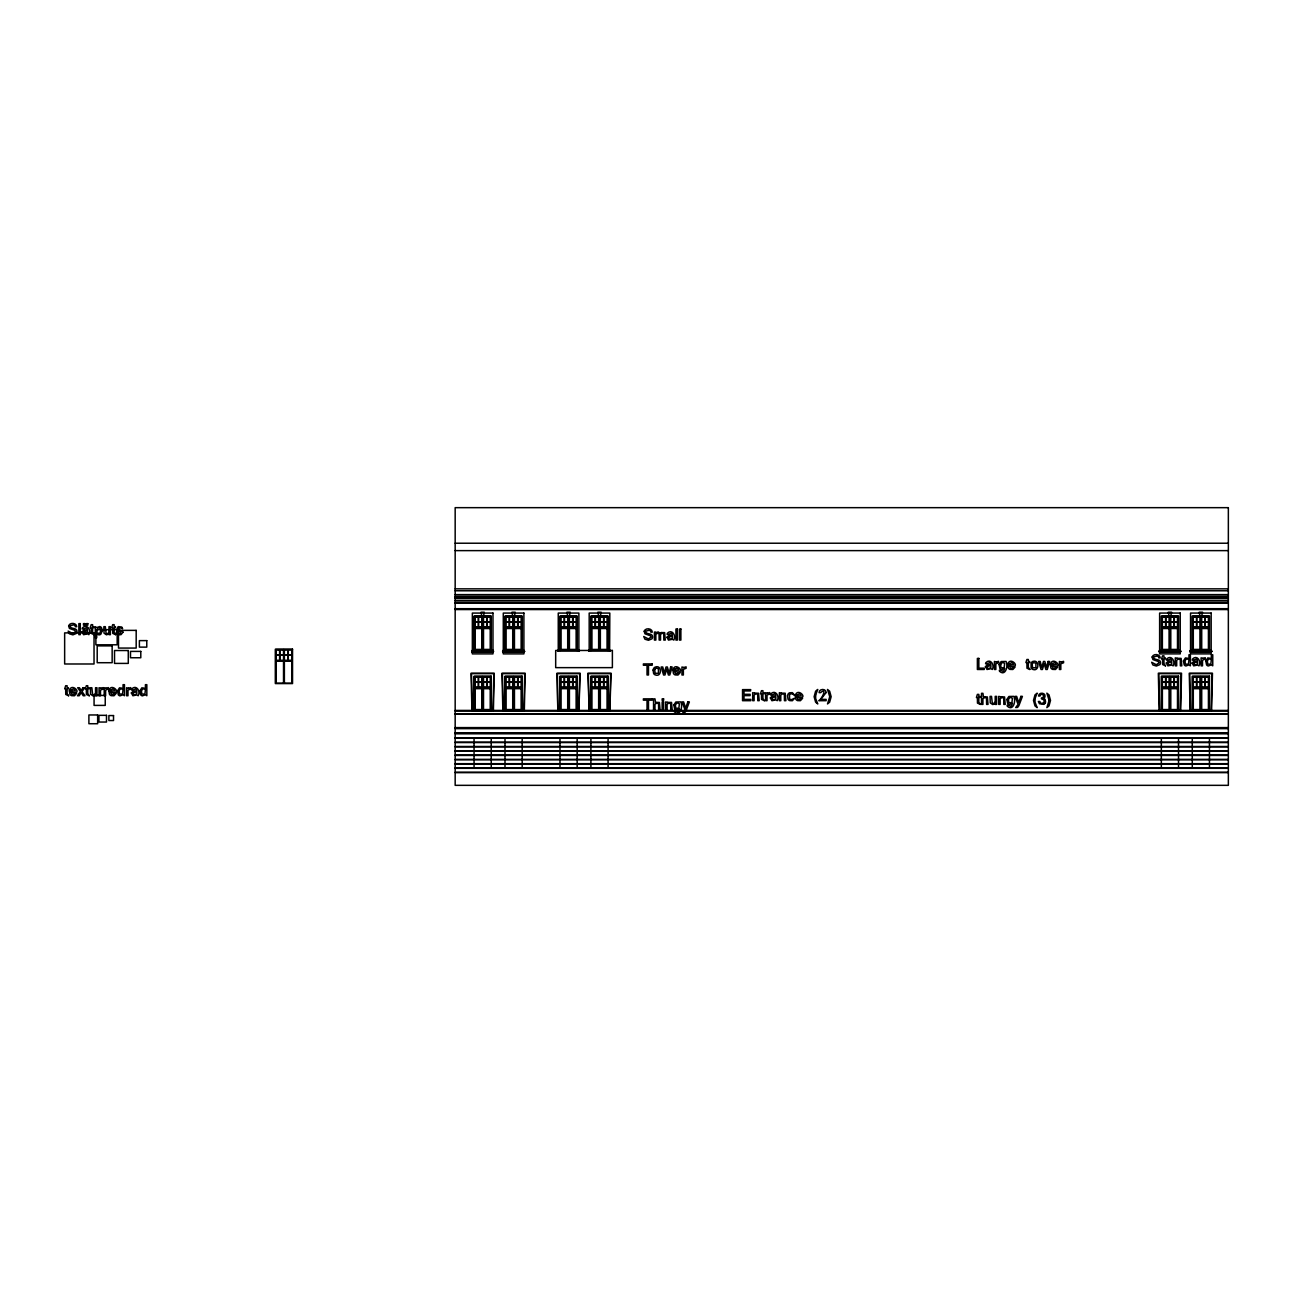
<?xml version="1.0" encoding="UTF-8"?>
<svg xmlns="http://www.w3.org/2000/svg" width="1293" height="1293" viewBox="0 0 1293 1293"><rect width="100%" height="100%" fill="white"/><g stroke="black" fill="none" stroke-linecap="round" stroke-linejoin="round"><path stroke-width="1.5" d="M483.517 616.082L484.293 612.219L481.028 612.219L481.804 616.082M514.452 616.082L515.212 612.219L511.963 612.219L512.723 616.082M569.421 616.082L570.197 612.219L566.932 612.219L567.708 616.082M600.356 616.082L601.132 612.219L597.867 612.219L598.643 616.082M1170.795 616.082L1171.555 612.219L1168.306 612.219L1169.066 616.082M1201.714 616.082L1202.49 612.219L1199.225 612.219L1200.001 616.082M492.795 650.46L493.635 651.349L471.686 651.349L472.527 650.46M502.605 651.349L524.57 651.349L502.605 651.349L503.446 650.46M1180.073 650.46L1180.913 651.349L1158.948 651.349L1159.789 650.46M1189.883 651.349L1211.832 651.349L1189.883 651.349L1190.724 650.46M557.59 650.751L558.431 650.46M588.525 650.751L589.366 650.46M1032.719 661.547C1039.588 658.8 1039.604 672.118 1032.735 669.386A3.313 3.313 0 0 1 1031.103 667.98L1031.087 662.97A3.297 3.297 0 0 1 1032.719 661.547M94.114 634.685L91.253 633.408L91.189 627.768L90.203 627.768L91.189 624.664L92.611 624.664L92.611 626.669L93.92 626.669L93.92 627.768L92.611 627.768L92.611 632.39L94.114 633.618M455.168 543.222L1228.35 543.222M455.168 550.624L1228.35 550.624M455.168 588.848L1228.35 588.848M455.168 590.772L1228.35 590.772M455.168 594.618L1228.35 594.618M455.168 596.332L1228.35 596.332M455.168 597.705L1228.35 597.705M455.168 598.384L1228.35 598.384M455.168 600.453L1228.35 600.453M455.168 600.792L1228.35 600.792M455.168 602.861L1228.35 602.861M455.168 603.201L1228.35 603.201M455.168 608.696L1228.35 608.696M455.168 609.553L1228.35 609.553M472.349 650.282L492.972 650.282M503.284 650.282L523.891 650.282M558.253 650.282L578.876 650.282M589.188 650.282L609.811 650.282M1159.627 650.282L1180.234 650.282M1190.546 650.282L1211.169 650.282M557.913 650.88L579.216 650.88M588.848 650.88L610.151 650.88M493.312 651.914L472.01 651.914L472.01 650.88M1211.509 651.914L1190.207 651.914L1190.207 650.88M472.171 652.076L493.134 652.076L493.312 650.88M503.106 652.076L524.069 652.076M455.168 710.423L1228.35 710.423M557.833 710.584L557.396 673.653L579.733 673.653L578.876 710.649M578.876 710.584L580.169 673.217L556.976 673.217L557.833 710.649M589.188 710.584L587.895 673.217L611.088 673.217L609.811 710.584M455.168 711.021L1228.35 711.021M455.168 713.768L1228.35 713.768M455.168 714.027L1228.35 714.027M455.168 727.603L1228.35 727.603M455.168 728.638L1228.35 728.638M455.168 732.759L1228.35 732.759M455.168 733.26L1228.35 733.26M455.168 733.778L1228.35 733.778M455.168 737.915L1228.35 737.915M455.168 738.255L1228.35 738.255M455.168 742.198L1228.35 742.198M455.168 742.554L1228.35 742.554M455.168 746.497L1228.35 746.497M455.168 746.837L1228.35 746.837M455.168 750.797L1228.35 750.797M455.168 751.136L1228.35 751.136M455.168 755.096L1228.35 755.096M455.168 755.435L1228.35 755.435M455.168 759.379L1228.35 759.379M455.168 759.734L1228.35 759.734M455.168 763.678L1228.35 763.678M455.168 764.018L1228.35 764.018M455.168 767.977L1228.35 767.977M455.168 768.317L1228.35 768.317M455.168 772.277L1228.35 772.277M455.168 772.616L1228.35 772.616M1210.991 650.46L1211.832 651.349M610.474 650.751L609.633 650.46L609.811 613.076L589.188 613.076L589.188 650.508M578.698 650.46L579.539 650.751M523.73 650.46L524.57 651.349M1211.606 710.423L1212.462 673.217L1189.269 673.217L1190.126 710.423M1211.509 650.88L1211.347 652.076L1190.384 651.914M1211.169 652.076L1211.169 653.886L1190.546 653.886L1190.546 652.076M1211.169 710.423L1212.026 673.653L1189.689 673.653L1190.546 710.423M1209.456 650.508L1209.456 616.082L1192.275 616.082L1192.275 650.508M1209.456 768.155L1209.456 738.077L1192.275 738.077L1192.275 768.155M1209.1 650.104L1209.1 627.865L1201.035 627.865L1201.035 650.104M1209.1 710.245L1209.1 687.989L1201.035 687.989L1201.035 710.245M1200.68 650.104L1200.68 627.865L1192.615 627.865L1192.615 650.104M1200.68 710.245L1200.68 687.989L1192.615 687.989L1192.615 710.245M1180.59 650.88L1180.59 651.914L1159.271 651.914L1159.271 650.88M1180.671 710.423L1181.527 673.217L1158.334 673.217L1159.191 710.423M1180.412 651.914L1159.449 651.914M1180.234 652.076L1180.234 653.886L1159.627 653.886L1159.627 652.076M1180.234 710.423L1181.107 673.653L1158.77 673.653L1159.627 710.423M1178.521 650.508L1178.521 616.082L1161.34 616.082L1161.34 650.508M1178.521 768.155L1178.521 738.077L1161.34 738.077L1161.34 768.155M1178.182 650.104L1178.182 627.865L1170.1 627.865L1170.1 650.104M1178.182 710.245L1178.182 687.989L1170.1 687.989L1170.1 710.245M1169.761 650.104L1169.761 627.865L1161.68 627.865L1161.68 650.104M1169.761 710.245L1169.761 687.989L1161.68 687.989L1161.68 710.245M609.811 710.649L610.668 673.653L588.331 673.653L589.188 710.649M608.082 650.508L608.082 616.082L590.901 616.082L590.901 650.508M608.082 768.155L608.082 738.077L590.901 738.077L590.901 768.155M607.742 650.104L607.742 627.865L599.661 627.865L599.661 650.104M607.742 710.245L607.742 687.989L599.661 687.989L599.661 710.245M599.322 650.104L599.322 627.865L591.257 627.865L591.257 650.104M599.322 710.245L599.322 687.989L591.257 687.989L591.257 710.245M578.876 650.508L578.876 613.076L558.253 613.076L558.253 650.508M577.163 650.508L577.163 616.082L559.982 616.082L559.982 650.508M577.163 768.155L577.163 738.077L559.982 738.077L559.982 768.155M576.823 650.104L576.823 627.865L568.742 627.865L568.742 650.104M576.823 710.245L576.823 687.989L568.742 687.989L568.742 710.245M568.403 650.104L568.403 627.865L560.322 627.865L560.322 650.104M568.403 710.245L568.403 687.989L560.322 687.989L560.322 710.245M524.247 650.88L524.247 651.914L502.929 651.914L502.929 650.88M524.328 710.423L525.184 673.217L501.991 673.217L502.848 710.423M524.069 651.914L523.891 653.886L503.284 653.886L503.106 651.914M523.891 710.423L524.748 673.653L502.411 673.653L503.284 710.423M522.178 650.508L522.178 616.082L504.997 616.082L504.997 650.508M522.178 768.155L522.178 738.077L504.997 738.077L504.997 768.155M521.839 650.104L521.839 627.865L513.757 627.865L513.757 650.104M521.839 710.245L521.839 687.989L513.757 687.989L513.757 710.245M513.418 650.104L513.418 627.865L505.337 627.865L505.337 650.104M513.418 710.245L513.418 687.989L505.337 687.989L505.337 710.245M493.393 710.423L494.249 673.217L471.056 673.217L471.929 710.423M492.972 652.076L492.972 653.886L472.349 653.886L472.171 651.914M492.972 710.423L493.829 673.653L471.492 673.653L472.349 710.423M491.243 650.508L491.243 616.082L474.062 616.082L474.062 650.508M491.243 768.155L491.243 738.077L474.062 738.077L474.062 768.155M490.904 650.104L490.904 627.865L482.839 627.865L482.839 650.104M490.904 710.245L490.904 687.989L482.839 687.989L482.839 710.245M482.483 650.104L482.483 627.865L474.418 627.865L474.418 650.104M482.483 710.245L482.483 687.989L474.418 687.989L474.418 710.245M291.927 682.979L291.927 661.24L284.379 661.24L284.379 682.979M283.523 682.979L283.523 661.24L275.959 661.24L275.959 682.979M1044.582 703.634A3.119 3.119 0 0 0 1045.568 701.873L1045.083 699.351L1043.532 698.317A2.424 2.424 0 0 0 1044.986 696.701C1046.021 692.498 1038.683 691.852 1038.521 696.022L1039.992 696.022C1040.218 692.676 1045.471 694.858 1043.095 697.412C1040.267 697.784 1041.188 699.319 1043.548 699.561C1046.312 702.455 1040.202 705.461 1039.847 701.485L1038.376 701.485L1039.443 703.731L1043.419 704.346A3.523 3.523 0 0 0 1045.051 703.117M117.518 690.866L118.293 694.794A2.893 2.893 0 0 0 120.007 695.86L123.045 694.794L124.467 695.747L124.467 684.676L123.045 684.676L123.045 688.345L119.506 687.828L117.518 690.866M139.886 690.866L140.662 694.794A2.893 2.893 0 0 0 142.375 695.86L145.414 694.794L146.836 695.747L146.836 684.676L145.414 684.676L145.414 688.345L141.858 687.828L139.886 690.866M673.831 705.041L674.623 708.968A2.893 2.893 0 0 0 676.336 710.035L679.375 708.968L678.162 711.942L675.512 710.73L674.041 710.73L674.267 711.748C680.28 717.179 683.108 706.22 680.797 701.905L675.819 702.002L673.831 705.041M999.117 664.602L999.909 668.529A2.893 2.893 0 0 0 1001.606 669.596L1004.661 668.529L1003.449 671.503L1000.798 670.291L999.327 670.291L999.554 671.309C1005.566 676.74 1008.378 665.782 1006.067 661.466L1001.105 661.563L999.117 664.602M1006.875 699.513L1007.667 703.457A2.893 2.893 0 0 0 1009.364 704.523L1012.419 703.457L1011.207 706.414L1008.556 705.218L1007.085 705.218L1007.312 706.237C1013.324 711.651 1016.136 700.693 1013.841 696.377L1008.863 696.474L1006.875 699.513M1183.418 660.965L1184.21 664.893A2.893 2.893 0 0 0 1185.923 665.96L1188.962 664.893L1190.384 665.847L1190.384 654.775L1188.962 654.775L1188.962 658.444L1185.406 657.927L1183.418 660.965M1205.787 660.965L1206.579 664.893A2.893 2.893 0 0 0 1208.276 665.96L1211.331 664.893L1212.753 665.847L1212.753 654.775L1211.331 654.775L1211.331 658.444L1207.775 657.927L1205.787 660.965M102.309 630.596L100.838 634.2A3.039 3.039 0 0 1 98.915 634.863L96.716 634.055L96.716 637.756L95.294 637.756L95.294 626.669L96.716 627.606L99.755 626.539A2.909 2.909 0 0 1 101.452 627.606L102.309 630.596M653.094 670.049L653.628 673.508A3.313 3.313 0 0 0 655.276 674.914C662.129 677.629 662.129 664.327 655.26 667.075A3.297 3.297 0 0 0 653.628 668.497L653.094 670.049M787.518 695.747L788.051 699.19A3.313 3.313 0 0 0 789.684 700.612L792.399 700.725L794.435 698.301L791.219 699.755L789.554 698.996L789.554 694.373L791.882 693.694L794.435 695.084L792.415 692.644L789.667 692.773A3.297 3.297 0 0 0 788.035 694.179L787.518 695.747M69.337 690.801L69.903 694.228A3.394 3.394 0 0 0 71.6 695.65L74.461 695.763L76.659 693.355L72.279 694.648L70.776 692.078C84.514 695.747 71.535 681.233 69.337 690.801M108.903 690.801L109.469 694.228A3.394 3.394 0 0 0 111.166 695.65L114.026 695.763L116.225 693.355L111.844 694.648L110.325 692.078C124.08 695.747 111.101 681.233 108.903 690.801M672.893 670.065L673.443 673.491A3.394 3.394 0 0 0 675.14 674.914L678.017 675.027L680.215 672.602L675.819 673.895L674.316 671.326C688.054 674.994 675.075 660.481 672.893 670.065M795.26 695.747L795.825 699.19A3.394 3.394 0 0 0 797.506 700.612L800.383 700.709L802.581 698.301L798.185 699.594L796.682 697.024C810.436 700.693 797.458 686.179 795.26 695.747M1007.732 664.537L1008.281 667.964A3.394 3.394 0 0 0 1009.978 669.386L1012.855 669.499L1015.053 667.091L1010.657 668.384L1009.154 665.814C1022.892 669.483 1009.914 654.969 1007.732 664.537M1050.352 664.537L1050.902 667.964A3.394 3.394 0 0 0 1052.599 669.386L1055.476 669.499L1057.674 667.091L1053.278 668.384L1051.775 665.814C1065.513 669.483 1052.534 654.969 1050.352 664.537M815.657 694.874L815.657 698.511L817.774 703.942L815.624 702.18L814.121 696.701L815.624 691.205L817.774 689.444L815.657 694.874M829.75 696.701L827.504 703.942L829.653 702.18L831.157 696.701L829.653 691.205L827.504 689.444L829.75 696.701M1035.03 698.576L1035.03 702.212L1037.131 707.643L1034.998 705.881L1033.479 700.402L1034.998 694.907L1037.131 693.145L1035.03 698.576M1049.124 700.402L1046.861 707.643L1049.011 705.881L1050.514 700.402L1049.011 694.907L1046.861 693.145L1049.124 700.402M100.822 630.596L99.658 633.554L96.716 632.778L97.751 627.929L99.706 627.784L100.822 630.596M119.053 690.414L119.441 694.05L122.544 694.034L123.045 689.622L120.928 688.652L119.053 690.414M141.422 690.414L141.81 694.05L144.913 694.034L145.414 689.622L143.297 688.652L141.422 690.414M675.382 704.588L675.77 708.225L678.873 708.208L679.375 703.796L677.257 702.826L675.382 704.588M1000.669 664.149L1001.041 667.786L1004.144 667.77L1004.661 663.357L1002.528 662.388L1000.669 664.149M1008.427 699.077L1008.799 702.697L1011.902 702.697L1012.419 698.285L1010.286 697.315L1008.427 699.077M1184.97 660.529L1185.358 664.149L1188.461 664.149L1188.962 659.721L1186.845 658.751L1184.97 660.529M1207.339 660.529L1207.727 664.149L1210.83 664.149L1211.331 659.721L1209.214 658.751L1207.339 660.529M68.626 625.844L69.402 628.398L74.8 630.337L75.576 631.663L72.828 633.554L68.173 631.113L69.386 633.812L72.893 634.863L76.335 633.457A2.974 2.974 0 0 0 77.014 631.534C77.305 627.073 69.628 629.643 70.161 625.731L73.685 624.858A2.036 2.036 0 0 1 75.317 626.733L76.74 626.733C76.626 622.709 69.725 622.208 68.626 625.844M644.189 631.243L644.965 633.812L650.363 635.752L651.139 637.077L648.391 638.952L643.736 636.512L644.948 639.227L648.456 640.277L651.898 638.855A2.974 2.974 0 0 0 652.577 636.948C652.868 632.487 645.191 635.057 645.724 631.129L649.248 630.273A2.036 2.036 0 0 1 650.88 632.148L652.302 632.148C652.189 628.107 645.288 627.606 644.189 631.243M1152.128 657.006L1152.903 659.575L1158.302 661.499L1159.078 662.84L1156.314 664.715L1151.675 662.275L1152.887 664.99L1156.395 666.04L1159.837 664.618A2.974 2.974 0 0 0 1160.516 662.711C1160.807 658.234 1153.13 660.82 1153.663 656.892L1157.187 656.036A2.036 2.036 0 0 1 1158.819 657.911L1160.225 657.911C1160.128 653.87 1153.227 653.369 1152.128 657.006M82.009 631.889L83.576 634.701L87.471 633.861L88.894 634.669C91.48 629.998 86.873 623.258 82.413 627.865L82.138 628.948L83.576 628.948L86.647 627.735L87.471 629.739L83.819 630.144L82.009 631.889M131.336 692.967L132.92 695.763L136.816 694.923L138.222 695.747C140.824 691.06 136.218 684.32 131.757 688.927L131.482 690.026L132.92 690.026L135.991 688.797L136.816 690.818L133.163 691.205L131.336 692.967M666.946 637.304L668.513 640.1L672.408 639.275L673.831 640.083C676.417 635.396 671.827 628.673 667.366 633.263L667.091 634.362L668.513 634.362L671.584 633.134L672.408 635.154L668.756 635.542L666.946 637.304M770.369 697.913L771.937 700.725L775.832 699.885L777.255 700.693C779.841 696.022 775.25 689.282 770.79 693.888L770.515 694.971L771.937 694.971L775.008 693.743L775.832 695.763L772.18 696.151L770.369 697.913M985.428 666.703L987.012 669.499L990.891 668.659L992.313 669.483C994.899 664.796 990.309 658.056 985.848 662.663L985.573 663.762L987.012 663.762L990.066 662.533L990.891 664.554L987.238 664.941L985.428 666.703M1166.286 663.067L1167.854 665.863L1171.749 665.038L1173.171 665.847C1175.757 661.159 1171.167 654.42 1166.69 659.026L1166.415 660.125L1167.854 660.125L1170.925 658.897L1171.749 660.917L1168.096 661.305L1166.286 663.067M1192.098 663.067L1193.681 665.863L1197.577 665.038L1198.983 665.847C1201.585 661.159 1196.979 654.42 1192.518 659.026L1192.243 660.125L1193.681 660.125L1196.752 658.897L1197.577 660.917L1193.924 661.305L1192.098 663.067M654.678 669.645L655.147 673.297L658.444 673.297L658.444 668.675L655.874 668.109L654.678 669.645M1032.137 664.133L1032.606 667.77L1035.903 667.77L1035.903 663.164L1033.333 662.582L1032.137 664.133M826.114 692.547L820.796 699.384L826.146 699.384L826.146 700.693L818.808 700.693C822.316 698.624 827.391 686.825 820.554 692.644L819.067 692.644C819.067 688.523 826.195 688.345 826.114 692.547M122.883 632.325L121.009 634.669L118.229 634.701A2.489 2.489 0 0 1 116.225 632.293L117.663 632.293C122.092 636.124 121.914 629.917 116.58 629.707L118.18 626.636L121.801 627.024L122.625 628.705C117.663 626.168 116.693 629.966 122.722 631.356L122.883 632.325M670.631 666.994L669.16 673.087L667.35 666.994L666.04 666.994L664.246 673.087L662.759 666.994L661.176 666.994L663.584 674.994L664.958 674.994L666.687 669.095L668.416 674.994L669.79 674.994L672.182 666.994L670.631 666.994M1048.09 661.466L1046.619 667.576L1044.809 661.466L1043.499 661.466L1041.705 667.576L1040.235 661.466L1038.635 661.466L1041.043 669.483L1042.433 669.483L1044.146 663.584L1045.875 669.483L1047.249 669.483L1049.641 661.466L1048.09 661.466M83.576 631.744L83.835 633.425L85.758 633.667L87.471 632.568L87.471 630.79L83.576 631.744M132.904 692.806L133.179 694.486L135.102 694.729L136.816 693.63L136.816 691.852L132.904 692.806M668.513 637.142L668.788 638.823L670.711 639.065L672.408 637.982L672.408 636.204L668.513 637.142M771.937 697.751L772.196 699.432L774.135 699.691L775.832 698.592L775.832 696.814L771.937 697.751M986.995 666.541L987.27 668.222L989.193 668.465L990.891 667.366L990.891 665.588L986.995 666.541M1167.854 662.905L1168.112 664.586L1170.036 664.828L1171.749 663.745L1171.749 661.968L1167.854 662.905M1193.665 662.905L1193.94 664.586L1195.863 664.828L1197.577 663.745L1197.577 661.968L1193.665 662.905M71.067 689.945L70.792 690.947L75.301 690.947L73.846 688.797L71.067 689.945M110.632 689.945L110.358 690.947L114.867 690.947L113.412 688.797L110.632 689.945M674.607 669.192L674.332 670.21L678.841 670.21L677.387 668.061L674.607 669.192M796.989 694.891L796.698 695.909L801.207 695.909L799.769 693.743L796.989 694.891M1009.461 663.681L1009.17 664.683L1013.68 664.683L1012.225 662.533L1009.461 663.681M1052.066 663.681L1051.791 664.683L1056.3 664.683L1054.846 662.533L1052.066 663.681M687.844 701.905L685.71 708.16L683.593 701.905L682.058 701.905L685.08 709.922L682.656 713.057L684.563 712.928L685.84 711.231L689.379 701.905L687.844 701.905M1020.888 696.377L1018.755 702.649L1016.637 696.377L1015.086 696.377L1018.108 704.394L1015.7 707.546L1017.607 707.416L1018.868 705.719L1022.424 696.377L1020.888 696.377M82.962 687.731L81.217 690.527L79.455 687.731L77.693 687.731L80.408 691.577L77.467 695.747L79.229 695.747L81.217 692.612L83.205 695.747L84.982 695.747L82.025 691.577L84.74 687.731L82.962 687.731M100.951 688.264L99.06 687.731L99.06 695.747L100.482 695.747L100.482 690.074L103.214 689.024L103.214 687.601L100.951 688.264M106.091 688.264L104.216 687.731L104.216 695.747L105.622 695.747L105.622 690.074L108.37 689.024L108.37 687.601L106.091 688.264M128.46 688.264L126.569 687.731L126.569 695.747L127.991 695.747L127.991 690.074L130.738 689.024L130.738 687.601L128.46 688.264M683.835 667.527L681.944 666.994L681.944 674.994L683.367 674.994L683.367 669.321L686.098 668.287L686.098 666.849L683.835 667.527M767.492 693.21L765.601 692.676L765.601 700.693L767.024 700.693L767.024 695.02L769.755 693.985L769.755 692.547L767.492 693.21M996.305 662L994.414 661.466L994.414 669.483L995.836 669.483L995.836 663.81L998.584 662.776L998.584 661.337L996.305 662M1061.294 662L1059.403 661.466L1059.403 669.483L1060.826 669.483L1060.826 663.81L1063.573 662.776L1063.573 661.337L1061.294 662M1202.991 658.363L1201.1 657.83L1201.1 665.847L1202.506 665.847L1202.506 660.173L1205.254 659.139L1205.254 657.701L1202.991 658.363M108.984 632.39L107.933 633.36A2.247 2.247 0 0 1 106.123 633.57L105.315 626.669L103.86 626.669L104.038 633.198L106.576 634.863L108.984 633.667L108.984 634.669L110.406 634.669L110.406 626.669L108.984 626.669L108.984 632.39M95.537 693.468L94.486 694.422A2.247 2.247 0 0 1 92.66 694.648L91.851 687.731L90.413 687.731L90.575 694.276L93.128 695.941L95.537 694.729L95.537 695.747L96.959 695.747L96.959 687.731L95.537 687.731L95.537 693.468M995.206 702.115L994.155 703.085A2.247 2.247 0 0 1 992.329 703.295L991.521 696.377L990.066 696.377L990.244 702.923L992.798 704.588L995.206 703.376L995.206 704.394L996.612 704.394L996.612 696.377L995.206 696.377L995.206 702.115M661.079 632.568L660.335 633.328L658.105 631.873L655.842 633.085L655.842 632.067L654.42 632.067L654.42 640.083L655.842 640.083L655.842 634.33L657.878 633.053L659.058 634.055L659.139 640.083L660.529 640.083L660.529 634.33L662.582 633.053L663.762 634.055L663.826 640.083L665.265 640.083L664.65 632.616L661.079 632.568M655.519 702.39L654.969 698.85L653.547 698.85L653.547 709.922L654.969 709.922L654.969 704.168L657.167 702.891L658.557 703.893L658.638 709.922L660.076 709.922L659.398 702.438L655.519 702.39M667.657 702.39L665.685 701.905L665.685 709.922L667.107 709.922L667.107 704.168L669.289 702.891L670.695 703.893L670.776 709.922L672.215 709.922L671.536 702.438L667.657 702.39M754.659 693.161L752.688 692.676L752.688 700.693L754.11 700.693L754.11 694.955L756.292 693.678L757.698 694.664L757.779 700.693L759.217 700.693L758.538 693.226L754.659 693.161M781.328 693.161L779.356 692.676L779.356 700.693L780.778 700.693L780.778 694.955L782.96 693.678L784.366 694.664L784.447 700.693L785.885 700.693L785.207 693.226L781.328 693.161M983.472 696.862L982.922 693.323L981.516 693.323L981.516 704.394L982.922 704.394L982.922 698.656L985.121 697.38L986.511 698.365L986.607 704.394L988.03 704.394L987.351 696.927L983.472 696.862M1000.685 696.862L998.729 696.377L998.729 704.394L1000.135 704.394L1000.135 698.656L1002.334 697.38L1003.74 698.365L1003.821 704.394L1005.243 704.394L1004.564 696.927L1000.685 696.862M1177.244 658.315L1175.272 657.83L1175.272 665.847L1176.695 665.847L1176.695 660.093L1178.877 658.816L1180.283 659.818L1180.364 665.847L1181.802 665.847L1181.123 658.379L1177.244 658.315M115.627 634.685L112.766 633.408L112.701 627.768L111.715 627.768L112.701 624.664L114.14 624.664L114.14 626.669L115.449 626.669L115.449 627.768L114.14 627.768L114.14 632.39L115.627 634.685M68.61 695.747L65.749 694.47L65.684 688.846L64.698 688.846L65.684 685.726L67.107 685.726L67.107 687.731L68.416 687.731L68.416 688.846L67.107 688.846L67.107 693.468L68.61 695.747M89.265 695.747L86.405 694.47L86.34 688.846L85.354 688.846L86.34 685.726L87.762 685.726L87.762 687.731L89.072 687.731L89.072 688.846L87.762 688.846L87.762 693.468L89.265 695.747M764.405 700.709L761.545 699.416L761.496 693.791L760.494 693.791L761.496 690.688L762.918 690.688L762.918 692.676L764.228 692.676L764.228 693.791L762.918 693.791L762.918 698.414L764.405 700.709M1029.826 669.483L1026.965 668.206L1026.901 662.582L1025.915 662.582L1026.901 659.478L1028.323 659.478L1028.323 661.466L1029.632 661.466L1029.632 662.582L1028.323 662.582L1028.323 667.204L1029.826 669.483M1165.478 665.847L1162.617 664.57L1162.552 658.945L1161.567 658.945L1162.552 655.842L1163.975 655.842L1163.975 657.83L1165.284 657.83L1165.284 658.945L1163.975 658.945L1163.975 663.568L1165.478 665.847M980.32 704.41L977.46 703.117L977.395 697.493L976.409 697.493L977.395 694.389L978.817 694.389L978.817 696.377L980.126 696.377L980.126 697.493L978.817 697.493L978.817 702.115L980.32 704.41M1228.35 507.664L455.168 507.664L455.168 785.336L1228.35 785.336L1228.35 507.664M492.972 613.076L472.349 613.076L472.349 650.508L492.972 650.508L492.972 613.076M523.891 613.076L503.284 613.076L503.284 650.508L523.891 650.508L523.891 613.076M1180.234 613.076L1159.627 613.076L1159.627 650.508L1180.234 650.508L1180.234 613.076M1211.169 613.076L1190.546 613.076L1190.546 650.508L1211.169 650.508L1211.169 613.076M482.483 616.438L474.418 616.438L474.418 627.509L482.483 627.509L482.483 616.438M490.904 616.438L482.839 616.438L482.839 627.509L490.904 627.509L490.904 616.438M513.418 616.438L505.337 616.438L505.337 627.509L513.418 627.509L513.418 616.438M521.839 616.438L513.757 616.438L513.757 627.509L521.839 627.509L521.839 616.438M568.403 616.438L560.322 616.438L560.322 627.509L568.403 627.509L568.403 616.438M576.823 616.438L568.742 616.438L568.742 627.509L576.823 627.509L576.823 616.438M599.322 616.438L591.257 616.438L591.257 627.509L599.322 627.509L599.322 616.438M607.742 616.438L599.661 616.438L599.661 627.509L607.742 627.509L607.742 616.438M1169.761 616.438L1161.68 616.438L1161.68 627.509L1169.761 627.509L1169.761 616.438M1178.182 616.438L1170.1 616.438L1170.1 627.509L1178.182 627.509L1178.182 616.438M1200.68 616.438L1192.615 616.438L1192.615 627.509L1200.68 627.509L1200.68 616.438M1209.1 616.438L1201.035 616.438L1201.035 627.509L1209.1 627.509L1209.1 616.438M478.281 617.117L475.097 617.117L475.097 621.804L478.281 621.804L478.281 617.117M481.804 617.117L478.62 617.117L478.62 621.804L481.804 621.804L481.804 617.117M486.701 617.117L483.517 617.117L483.517 621.804L486.701 621.804L486.701 617.117M490.225 617.117L487.041 617.117L487.041 621.804L490.225 621.804L490.225 617.117M509.2 617.117L506.032 617.117L506.032 621.804L509.2 621.804L509.2 617.117M512.723 617.117L509.555 617.117L509.555 621.804L512.723 621.804L512.723 617.117M517.62 617.117L514.452 617.117L514.452 621.804L517.62 621.804L517.62 617.117M521.144 617.117L517.976 617.117L517.976 621.804L521.144 621.804L521.144 617.117M564.184 617.117L561.017 617.117L561.017 621.804L564.184 621.804L564.184 617.117M567.708 617.117L564.524 617.117L564.524 621.804L567.708 621.804L567.708 617.117M572.605 617.117L569.421 617.117L569.421 621.804L572.605 621.804L572.605 617.117M576.128 617.117L572.944 617.117L572.944 621.804L576.128 621.804L576.128 617.117M595.119 617.117L591.935 617.117L591.935 621.804L595.119 621.804L595.119 617.117M598.643 617.117L595.459 617.117L595.459 621.804L598.643 621.804L598.643 617.117M603.54 617.117L600.356 617.117L600.356 621.804L603.54 621.804L603.54 617.117M607.063 617.117L603.879 617.117L603.879 621.804L607.063 621.804L607.063 617.117M1165.543 617.117L1162.375 617.117L1162.375 621.804L1165.543 621.804L1165.543 617.117M1169.066 617.117L1165.898 617.117L1165.898 621.804L1169.066 621.804L1169.066 617.117M1173.963 617.117L1170.795 617.117L1170.795 621.804L1173.963 621.804L1173.963 617.117M1177.487 617.117L1174.319 617.117L1174.319 621.804L1177.487 621.804L1177.487 617.117M1196.478 617.117L1193.294 617.117L1193.294 621.804L1196.478 621.804L1196.478 617.117M1200.001 617.117L1196.817 617.117L1196.817 621.804L1200.001 621.804L1200.001 617.117M1204.898 617.117L1201.714 617.117L1201.714 621.804L1204.898 621.804L1204.898 617.117M1208.422 617.117L1205.238 617.117L1205.238 621.804L1208.422 621.804L1208.422 617.117M478.281 622.143L475.097 622.143L475.097 626.83L478.281 626.83L478.281 622.143M481.804 622.143L478.62 622.143L478.62 626.83L481.804 626.83L481.804 622.143M486.701 622.143L483.517 622.143L483.517 626.83L486.701 626.83L486.701 622.143M490.225 622.143L487.041 622.143L487.041 626.83L490.225 626.83L490.225 622.143M509.2 622.143L506.032 622.143L506.032 626.83L509.2 626.83L509.2 622.143M512.723 622.143L509.555 622.143L509.555 626.83L512.723 626.83L512.723 622.143M517.62 622.143L514.452 622.143L514.452 626.83L517.62 626.83L517.62 622.143M521.144 622.143L517.976 622.143L517.976 626.83L521.144 626.83L521.144 622.143M564.184 622.143L561.017 622.143L561.017 626.83L564.184 626.83L564.184 622.143M567.708 622.143L564.524 622.143L564.524 626.83L567.708 626.83L567.708 622.143M572.605 622.143L569.421 622.143L569.421 626.83L572.605 626.83L572.605 622.143M576.128 622.143L572.944 622.143L572.944 626.83L576.128 626.83L576.128 622.143M595.119 622.143L591.935 622.143L591.935 626.83L595.119 626.83L595.119 622.143M598.643 622.143L595.459 622.143L595.459 626.83L598.643 626.83L598.643 622.143M603.54 622.143L600.356 622.143L600.356 626.83L603.54 626.83L603.54 622.143M607.063 622.143L603.879 622.143L603.879 626.83L607.063 626.83L607.063 622.143M1165.543 622.143L1162.375 622.143L1162.375 626.83L1165.543 626.83L1165.543 622.143M1169.066 622.143L1165.898 622.143L1165.898 626.83L1169.066 626.83L1169.066 622.143M1173.963 622.143L1170.795 622.143L1170.795 626.83L1173.963 626.83L1173.963 622.143M1177.487 622.143L1174.319 622.143L1174.319 626.83L1177.487 626.83L1177.487 622.143M1196.478 622.143L1193.294 622.143L1193.294 626.83L1196.478 626.83L1196.478 622.143M1200.001 622.143L1196.817 622.143L1196.817 626.83L1200.001 626.83L1200.001 622.143M1204.898 622.143L1201.714 622.143L1201.714 626.83L1204.898 626.83L1204.898 622.143M1208.422 622.143L1205.238 622.143L1205.238 626.83L1208.422 626.83L1208.422 622.143M80.279 623.598L78.857 623.598L78.857 634.669L80.279 634.669L80.279 623.598M84.885 623.614L83.463 623.614L83.463 625.165L84.885 625.165L84.885 623.614M87.795 623.614L86.405 623.614L86.405 625.165L87.795 625.165L87.795 623.614M481.804 628.543L475.097 628.543L475.097 649.425L481.804 649.425L481.804 628.543M490.225 628.543L483.517 628.543L483.517 649.425L490.225 649.425L490.225 628.543M512.723 628.543L506.032 628.543L506.032 649.425L512.723 649.425L512.723 628.543M521.144 628.543L514.452 628.543L514.452 649.425L521.144 649.425L521.144 628.543M567.708 628.543L561.017 628.543L561.017 649.425L567.708 649.425L567.708 628.543M576.128 628.543L569.421 628.543L569.421 649.425L576.128 649.425L576.128 628.543M598.643 628.543L591.935 628.543L591.935 649.425L598.643 649.425L598.643 628.543M607.063 628.543L600.356 628.543L600.356 649.425L607.063 649.425L607.063 628.543M1169.066 628.543L1162.375 628.543L1162.375 649.425L1169.066 649.425L1169.066 628.543M1177.487 628.543L1170.795 628.543L1170.795 649.425L1177.487 649.425L1177.487 628.543M1200.001 628.543L1193.294 628.543L1193.294 649.425L1200.001 649.425L1200.001 628.543M1208.422 628.543L1201.714 628.543L1201.714 649.425L1208.422 649.425L1208.422 628.543M677.354 629.012L675.932 629.012L675.932 640.083L677.354 640.083L677.354 629.012M680.878 629.012L679.455 629.012L679.455 640.083L680.878 640.083L680.878 629.012M117.178 629.691L95.876 629.691L95.876 644.803L117.178 644.803L117.178 629.691M136.185 630.37L118.487 630.37L118.487 648.068L136.185 648.068L136.185 630.37M94.033 632.891L64.65 632.891L64.65 663.988L94.033 663.988L94.033 632.891M146.772 640.617L139.385 640.617L139.385 647.13L146.772 647.13L146.772 640.617M112.152 645.87L97.201 645.87L97.201 662.711L112.152 662.711L112.152 645.87M292.541 649.215L275.361 649.215L275.361 683.577L292.541 683.577L292.541 649.215M283.781 649.555L275.7 649.555L275.7 660.642L283.781 660.642L283.781 649.555M292.186 649.555L284.121 649.555L284.121 660.642L292.186 660.642L292.186 649.555M279.611 649.813L275.959 649.813L275.959 654.969L279.611 654.969L279.611 649.813M283.523 649.813L279.87 649.813L279.87 654.969L283.523 654.969L283.523 649.813M288.032 649.813L284.379 649.813L284.379 654.969L288.032 654.969L288.032 649.813M291.927 649.813L288.291 649.813L288.291 654.969L291.927 654.969L291.927 649.813M128.282 650.524L114.527 650.524L114.527 663.406L128.282 663.406L128.282 650.524M612.381 650.46L555.683 650.46L555.683 667.641L612.381 667.641L612.381 650.46M140.792 651.397L130.496 651.397L130.496 657.749L140.792 657.749L140.792 651.397M279.611 655.228L275.959 655.228L275.959 660.384L279.611 660.384L279.611 655.228M283.523 655.228L279.87 655.228L279.87 660.384L283.523 660.384L283.523 655.228M288.032 655.228L284.379 655.228L284.379 660.384L288.032 660.384L288.032 655.228M291.927 655.228L288.291 655.228L288.291 660.384L291.927 660.384L291.927 655.228M978.849 658.412L977.379 658.412L977.379 669.483L984.248 669.483L984.248 668.158L978.849 668.158L978.849 658.412M283.781 660.982L275.7 660.982L275.7 683.237L283.781 683.237L283.781 660.982M292.186 660.982L284.121 660.982L284.121 683.237L292.186 683.237L292.186 660.982M652.157 663.923L643.381 663.923L643.381 665.249L647.033 665.249L647.033 674.994L648.488 674.994L648.488 665.249L652.157 665.249L652.157 663.923M491.243 676.223L474.062 676.223L474.062 710.584L491.243 710.584L491.243 676.223M522.178 676.223L504.997 676.223L504.997 710.584L522.178 710.584L522.178 676.223M577.163 676.223L559.982 676.223L559.982 710.584L577.163 710.584L577.163 676.223M608.082 676.223L590.901 676.223L590.901 710.584L608.082 710.584L608.082 676.223M1178.521 676.223L1161.34 676.223L1161.34 710.584L1178.521 710.584L1178.521 676.223M1209.456 676.223L1192.275 676.223L1192.275 710.584L1209.456 710.584L1209.456 676.223M482.483 676.562L474.418 676.562L474.418 687.65L482.483 687.65L482.483 676.562M490.904 676.562L482.839 676.562L482.839 687.65L490.904 687.65L490.904 676.562M513.418 676.562L505.337 676.562L505.337 687.65L513.418 687.65L513.418 676.562M521.839 676.562L513.757 676.562L513.757 687.65L521.839 687.65L521.839 676.562M568.403 676.562L560.322 676.562L560.322 687.65L568.403 687.65L568.403 676.562M576.823 676.562L568.742 676.562L568.742 687.65L576.823 687.65L576.823 676.562M599.322 676.562L591.257 676.562L591.257 687.65L599.322 687.65L599.322 676.562M607.742 676.562L599.661 676.562L599.661 687.65L607.742 687.65L607.742 676.562M1169.761 676.562L1161.68 676.562L1161.68 687.65L1169.761 687.65L1169.761 676.562M1178.182 676.562L1170.1 676.562L1170.1 687.65L1178.182 687.65L1178.182 676.562M1200.68 676.562L1192.615 676.562L1192.615 687.65L1200.68 687.65L1200.68 676.562M1209.1 676.562L1201.035 676.562L1201.035 687.65L1209.1 687.65L1209.1 676.562M478.281 677.257L475.097 677.257L475.097 681.944L478.281 681.944L478.281 677.257M481.804 677.257L478.62 677.257L478.62 681.944L481.804 681.944L481.804 677.257M486.701 677.257L483.517 677.257L483.517 681.944L486.701 681.944L486.701 677.257M490.225 677.257L487.041 677.257L487.041 681.944L490.225 681.944L490.225 677.257M509.2 677.257L506.032 677.257L506.032 681.944L509.2 681.944L509.2 677.257M512.723 677.257L509.555 677.257L509.555 681.944L512.723 681.944L512.723 677.257M517.62 677.257L514.452 677.257L514.452 681.944L517.62 681.944L517.62 677.257M521.144 677.257L517.976 677.257L517.976 681.944L521.144 681.944L521.144 677.257M564.184 677.257L561.017 677.257L561.017 681.944L564.184 681.944L564.184 677.257M567.708 677.257L564.524 677.257L564.524 681.944L567.708 681.944L567.708 677.257M572.605 677.257L569.421 677.257L569.421 681.944L572.605 681.944L572.605 677.257M576.128 677.257L572.944 677.257L572.944 681.944L576.128 681.944L576.128 677.257M595.119 677.257L591.935 677.257L591.935 681.944L595.119 681.944L595.119 677.257M598.643 677.257L595.459 677.257L595.459 681.944L598.643 681.944L598.643 677.257M603.54 677.257L600.356 677.257L600.356 681.944L603.54 681.944L603.54 677.257M607.063 677.257L603.879 677.257L603.879 681.944L607.063 681.944L607.063 677.257M1165.543 677.257L1162.375 677.257L1162.375 681.944L1165.543 681.944L1165.543 677.257M1169.066 677.257L1165.898 677.257L1165.898 681.944L1169.066 681.944L1169.066 677.257M1173.963 677.257L1170.795 677.257L1170.795 681.944L1173.963 681.944L1173.963 677.257M1177.487 677.257L1174.319 677.257L1174.319 681.944L1177.487 681.944L1177.487 677.257M1196.478 677.257L1193.294 677.257L1193.294 681.944L1196.478 681.944L1196.478 677.257M1200.001 677.257L1196.817 677.257L1196.817 681.944L1200.001 681.944L1200.001 677.257M1204.898 677.257L1201.714 677.257L1201.714 681.944L1204.898 681.944L1204.898 677.257M1208.422 677.257L1205.238 677.257L1205.238 681.944L1208.422 681.944L1208.422 677.257M478.281 682.284L475.097 682.284L475.097 686.971L478.281 686.971L478.281 682.284M481.804 682.284L478.62 682.284L478.62 686.971L481.804 686.971L481.804 682.284M486.701 682.284L483.517 682.284L483.517 686.971L486.701 686.971L486.701 682.284M490.225 682.284L487.041 682.284L487.041 686.971L490.225 686.971L490.225 682.284M509.2 682.284L506.032 682.284L506.032 686.971L509.2 686.971L509.2 682.284M512.723 682.284L509.555 682.284L509.555 686.971L512.723 686.971L512.723 682.284M517.62 682.284L514.452 682.284L514.452 686.971L517.62 686.971L517.62 682.284M521.144 682.284L517.976 682.284L517.976 686.971L521.144 686.971L521.144 682.284M564.184 682.284L561.017 682.284L561.017 686.971L564.184 686.971L564.184 682.284M567.708 682.284L564.524 682.284L564.524 686.971L567.708 686.971L567.708 682.284M572.605 682.284L569.421 682.284L569.421 686.971L572.605 686.971L572.605 682.284M576.128 682.284L572.944 682.284L572.944 686.971L576.128 686.971L576.128 682.284M595.119 682.284L591.935 682.284L591.935 686.971L595.119 686.971L595.119 682.284M598.643 682.284L595.459 682.284L595.459 686.971L598.643 686.971L598.643 682.284M603.54 682.284L600.356 682.284L600.356 686.971L603.54 686.971L603.54 682.284M607.063 682.284L603.879 682.284L603.879 686.971L607.063 686.971L607.063 682.284M1165.543 682.284L1162.375 682.284L1162.375 686.971L1165.543 686.971L1165.543 682.284M1169.066 682.284L1165.898 682.284L1165.898 686.971L1169.066 686.971L1169.066 682.284M1173.963 682.284L1170.795 682.284L1170.795 686.971L1173.963 686.971L1173.963 682.284M1177.487 682.284L1174.319 682.284L1174.319 686.971L1177.487 686.971L1177.487 682.284M1196.478 682.284L1193.294 682.284L1193.294 686.971L1196.478 686.971L1196.478 682.284M1200.001 682.284L1196.817 682.284L1196.817 686.971L1200.001 686.971L1200.001 682.284M1204.898 682.284L1201.714 682.284L1201.714 686.971L1204.898 686.971L1204.898 682.284M1208.422 682.284L1205.238 682.284L1205.238 686.971L1208.422 686.971L1208.422 682.284M481.804 688.684L475.097 688.684L475.097 709.55L481.804 709.55L481.804 688.684M490.225 688.684L483.517 688.684L483.517 709.55L490.225 709.55L490.225 688.684M512.723 688.684L506.032 688.684L506.032 709.55L512.723 709.55L512.723 688.684M521.144 688.684L514.452 688.684L514.452 709.55L521.144 709.55L521.144 688.684M567.708 688.684L561.017 688.684L561.017 709.55L567.708 709.55L567.708 688.684M576.128 688.684L569.421 688.684L569.421 709.55L576.128 709.55L576.128 688.684M598.643 688.684L591.935 688.684L591.935 709.55L598.643 709.55L598.643 688.684M607.063 688.684L600.356 688.684L600.356 709.55L607.063 709.55L607.063 688.684M1169.066 688.684L1162.375 688.684L1162.375 709.55L1169.066 709.55L1169.066 688.684M1177.487 688.684L1170.795 688.684L1170.795 709.55L1177.487 709.55L1177.487 688.684M1200.001 688.684L1193.294 688.684L1193.294 709.55L1200.001 709.55L1200.001 688.684M1208.422 688.684L1201.714 688.684L1201.714 709.55L1208.422 709.55L1208.422 688.684M750.554 689.622L742.538 689.622L742.538 700.693L750.813 700.693L750.813 699.384L744.008 699.384L744.008 695.618L750.134 695.618L750.134 694.309L744.008 694.309L744.008 690.931L750.554 690.931L750.554 689.622M105.234 695.44L94.066 695.44L94.066 705.396L105.234 705.396L105.234 695.44M652.157 698.85L643.381 698.85L643.381 700.159L647.033 700.159L647.033 709.922L648.488 709.922L648.488 700.159L652.157 700.159L652.157 698.85M663.584 698.85L662.161 698.85L662.161 700.386L663.584 700.386L663.584 698.85M663.584 701.905L662.161 701.905L662.161 709.922L663.584 709.922L663.584 701.905M97.654 714.964L88.894 714.964L88.894 723.724L97.654 723.724L97.654 714.964M106.495 715.336L98.931 715.336L98.931 722.044L106.495 722.044L106.495 715.336M113.525 715.562L108.887 715.562L108.887 720.54L113.525 720.54L113.525 715.562"/></g></svg>
